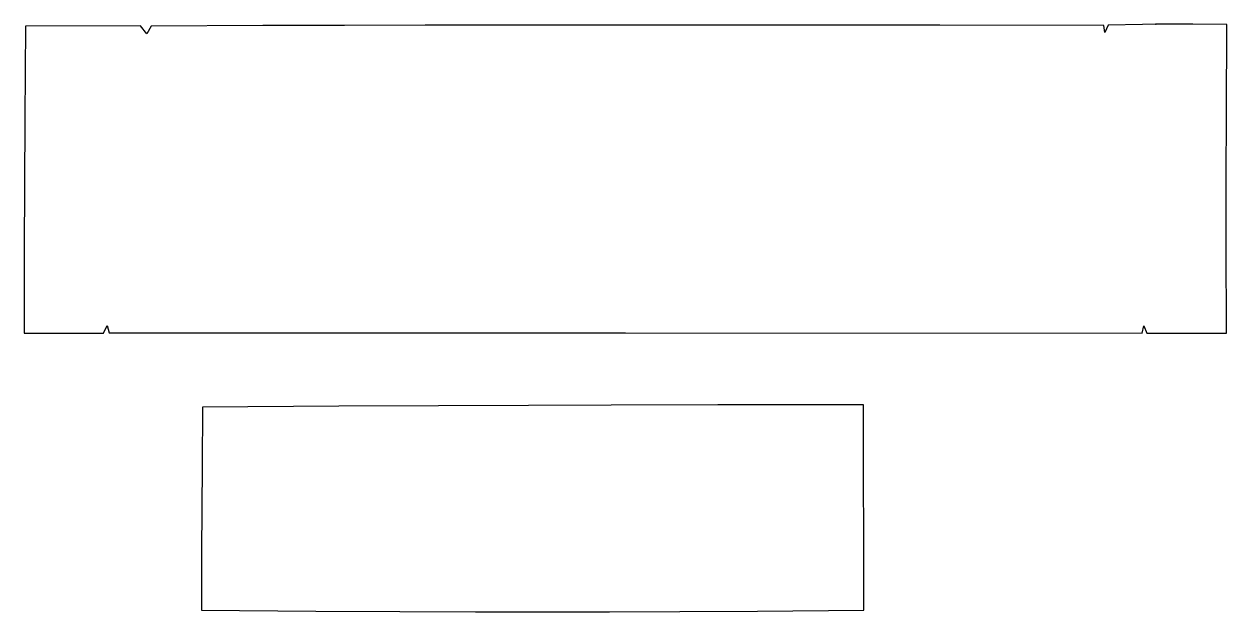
# Model space of a CAD drawing. Header units: millimetres. Extents: x 4450 to 5630, y -1737 to -1161.
import ezdxf

# ---------------------------------------------------------------- set-up
doc = ezdxf.new("R2010")
doc.units = ezdxf.units.MM
doc.header["$MEASUREMENT"] = 0
doc.layers.add('1', color=7, linetype='CONTINUOUS')
doc.layers.add('3', color=2, linetype='CONTINUOUS')

msp = doc.modelspace()

# ---------------------------------------------------------------- linework, layer by layer
at = {"layer": '1'}
for p, q in [((4451.2, -1163.2), (4450.4, -1253.5)), ((4564, -1162.7), (4451.2, -1163.2)), ((4570.1, -1170.8), (4564, -1162.7)), ((4574.5, -1163.1), (4570.1, -1170.8)), ((4684, -1162.6), (4574.5, -1163.1)), ((4764.1, -1162.4), (4684, -1162.6)), ((4843.3, -1162.3), (4764.1, -1162.4)), ((4951.6, -1162.3), (4843.3, -1162.3)), ((5112.7, -1162.2), (4951.6, -1162.3)), ((5230.6, -1162.2), (5112.7, -1162.2)), ((5348.3, -1162.3), (5230.6, -1162.2)), ((5509.2, -1162.4), (5348.3, -1162.3)), ((5510.2, -1169.3), (5509.2, -1162.4)), ((5513.6, -1162.3), (5510.2, -1169.3)), ((5547.3, -1161.4), (5513.6, -1162.3)), ((5560.3, -1161.2), (5547.3, -1161.4)), ((5572, -1161.1), (5560.2, -1161.2)), ((5583.7, -1161.1), (5572, -1161.1)), ((5596.5, -1161.2), (5583.7, -1161.1)), ((5630, -1161.5), (5596.5, -1161.2)), ((5629.6, -1248.9), (5630, -1161.5)), ((5629.4, -1312.8), (5629.6, -1248.9)), ((4450.4, -1253.5), (4450.1, -1319.6)), ((4450.1, -1319.6), (4449.8, -1380.7)), ((5629.3, -1376.7), (5629.4, -1312.8)), ((4449.8, -1380.7), (4449.6, -1464.1)), ((5629.5, -1464.1), (5629.3, -1376.7)), ((4527.7, -1464), (4531.1, -1456.7)), ((4531.1, -1456.7), (4533.1, -1463.7)), ((5546.7, -1464.1), (5548.5, -1457.1)), ((5548.5, -1457.1), (5551.5, -1464)), ((4449.6, -1464.1), (4527.7, -1464)), ((4533.1, -1463.7), (5039.9, -1463.8)), ((5039.9, -1463.8), (5546.7, -1464.1)), ((5551.5, -1464), (5629.5, -1464.1))]:
    msp.add_line(p, q, dxfattribs=at)
msp.add_lwpolyline([(4623.7, -1735.8), (4736, -1736.6), (4818.3, -1737.1), (4892.7, -1737.3), (4960.7, -1737.4), (5024, -1737.3), (5093, -1736.9), (5169.3, -1736.6), (5273.7, -1735.8), (5273.4, -1534.3), (5130.3, -1534.4), (5025.7, -1534.6), (4944.8, -1534.9), (4856.3, -1535.3), (4758.5, -1535.8), (4624.9, -1536.7), (4624.4, -1594.2), (4624, -1636.3), (4623.9, -1678.4), (4623.7, -1735.8)], close=True, dxfattribs=at)
at = {"layer": '3'}
msp.add_point((5560.2, -1161.2), dxfattribs=at)

doc.saveas('drawing.dxf')
